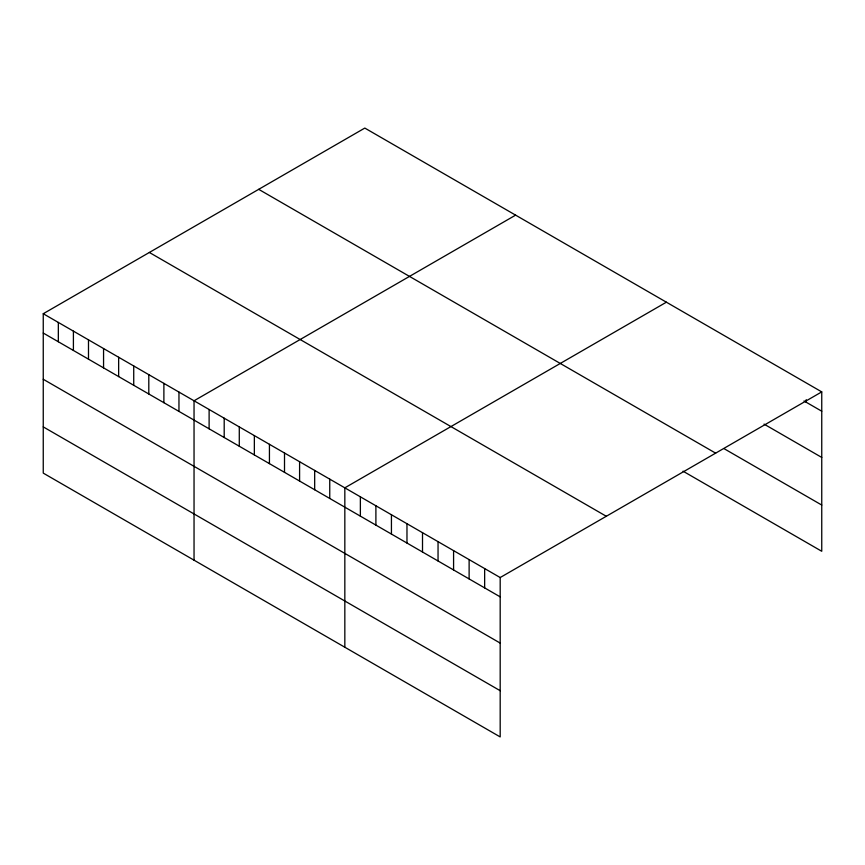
<?xml version="1.0" encoding="UTF-8"?>
<svg xmlns="http://www.w3.org/2000/svg" width="865" height="865" viewBox="0 0 865 865"><rect width="100%" height="100%" fill="white"/><g stroke="black" fill="none" stroke-linecap="round" stroke-linejoin="round"><path stroke-width="1.3" d="M43.25 313.725L500.186 577.539L500.186 736.926L43.25 473.112L43.25 313.725L364.814 128.074L821.75 391.888L821.75 551.275L683.036 471.187M515.605 215.136L194.041 400.787L194.041 560.174M666.396 302.188L344.832 487.838L344.832 647.225M500.186 577.539L821.75 391.888M803.996 400.96L821.75 411.21M764.044 424.11L821.75 457.434M724.091 448.675L821.75 505.052M258.7 189.338L715.636 453.152M149.364 252.461L606.3 516.275M43.25 333.047L500.186 596.861M43.25 379.27L500.186 643.084M43.25 426.888L500.186 690.702M806.212 399.662L806.212 402.236M484.649 568.575L484.649 587.886M469.122 559.601L469.122 578.923M453.584 550.627L453.584 569.949M438.047 541.663L438.047 560.985M422.509 532.689L422.509 552.011M406.972 523.725L406.972 543.047M391.434 514.751L391.434 534.073M375.897 505.787L375.897 525.098M360.37 496.813L360.37 516.135M329.749 479.134L329.749 498.456M314.676 470.43L314.676 489.752M299.593 461.726L299.593 481.048M284.509 453.022L284.509 472.344M269.437 444.318L269.437 463.64M254.353 435.614L254.353 454.925M239.281 426.899L239.281 446.221M224.197 418.195L224.197 437.517M209.114 409.491L209.114 428.813M178.958 392.083L178.958 411.405M163.885 383.379L163.885 402.69M148.802 374.664L148.802 393.986M133.729 365.96L133.729 385.282M118.646 357.256L118.646 376.578M103.562 348.552L103.562 367.874M88.49 339.848L88.49 359.17M73.406 331.144L73.406 350.455M58.333 322.429L58.333 341.751"/></g></svg>
